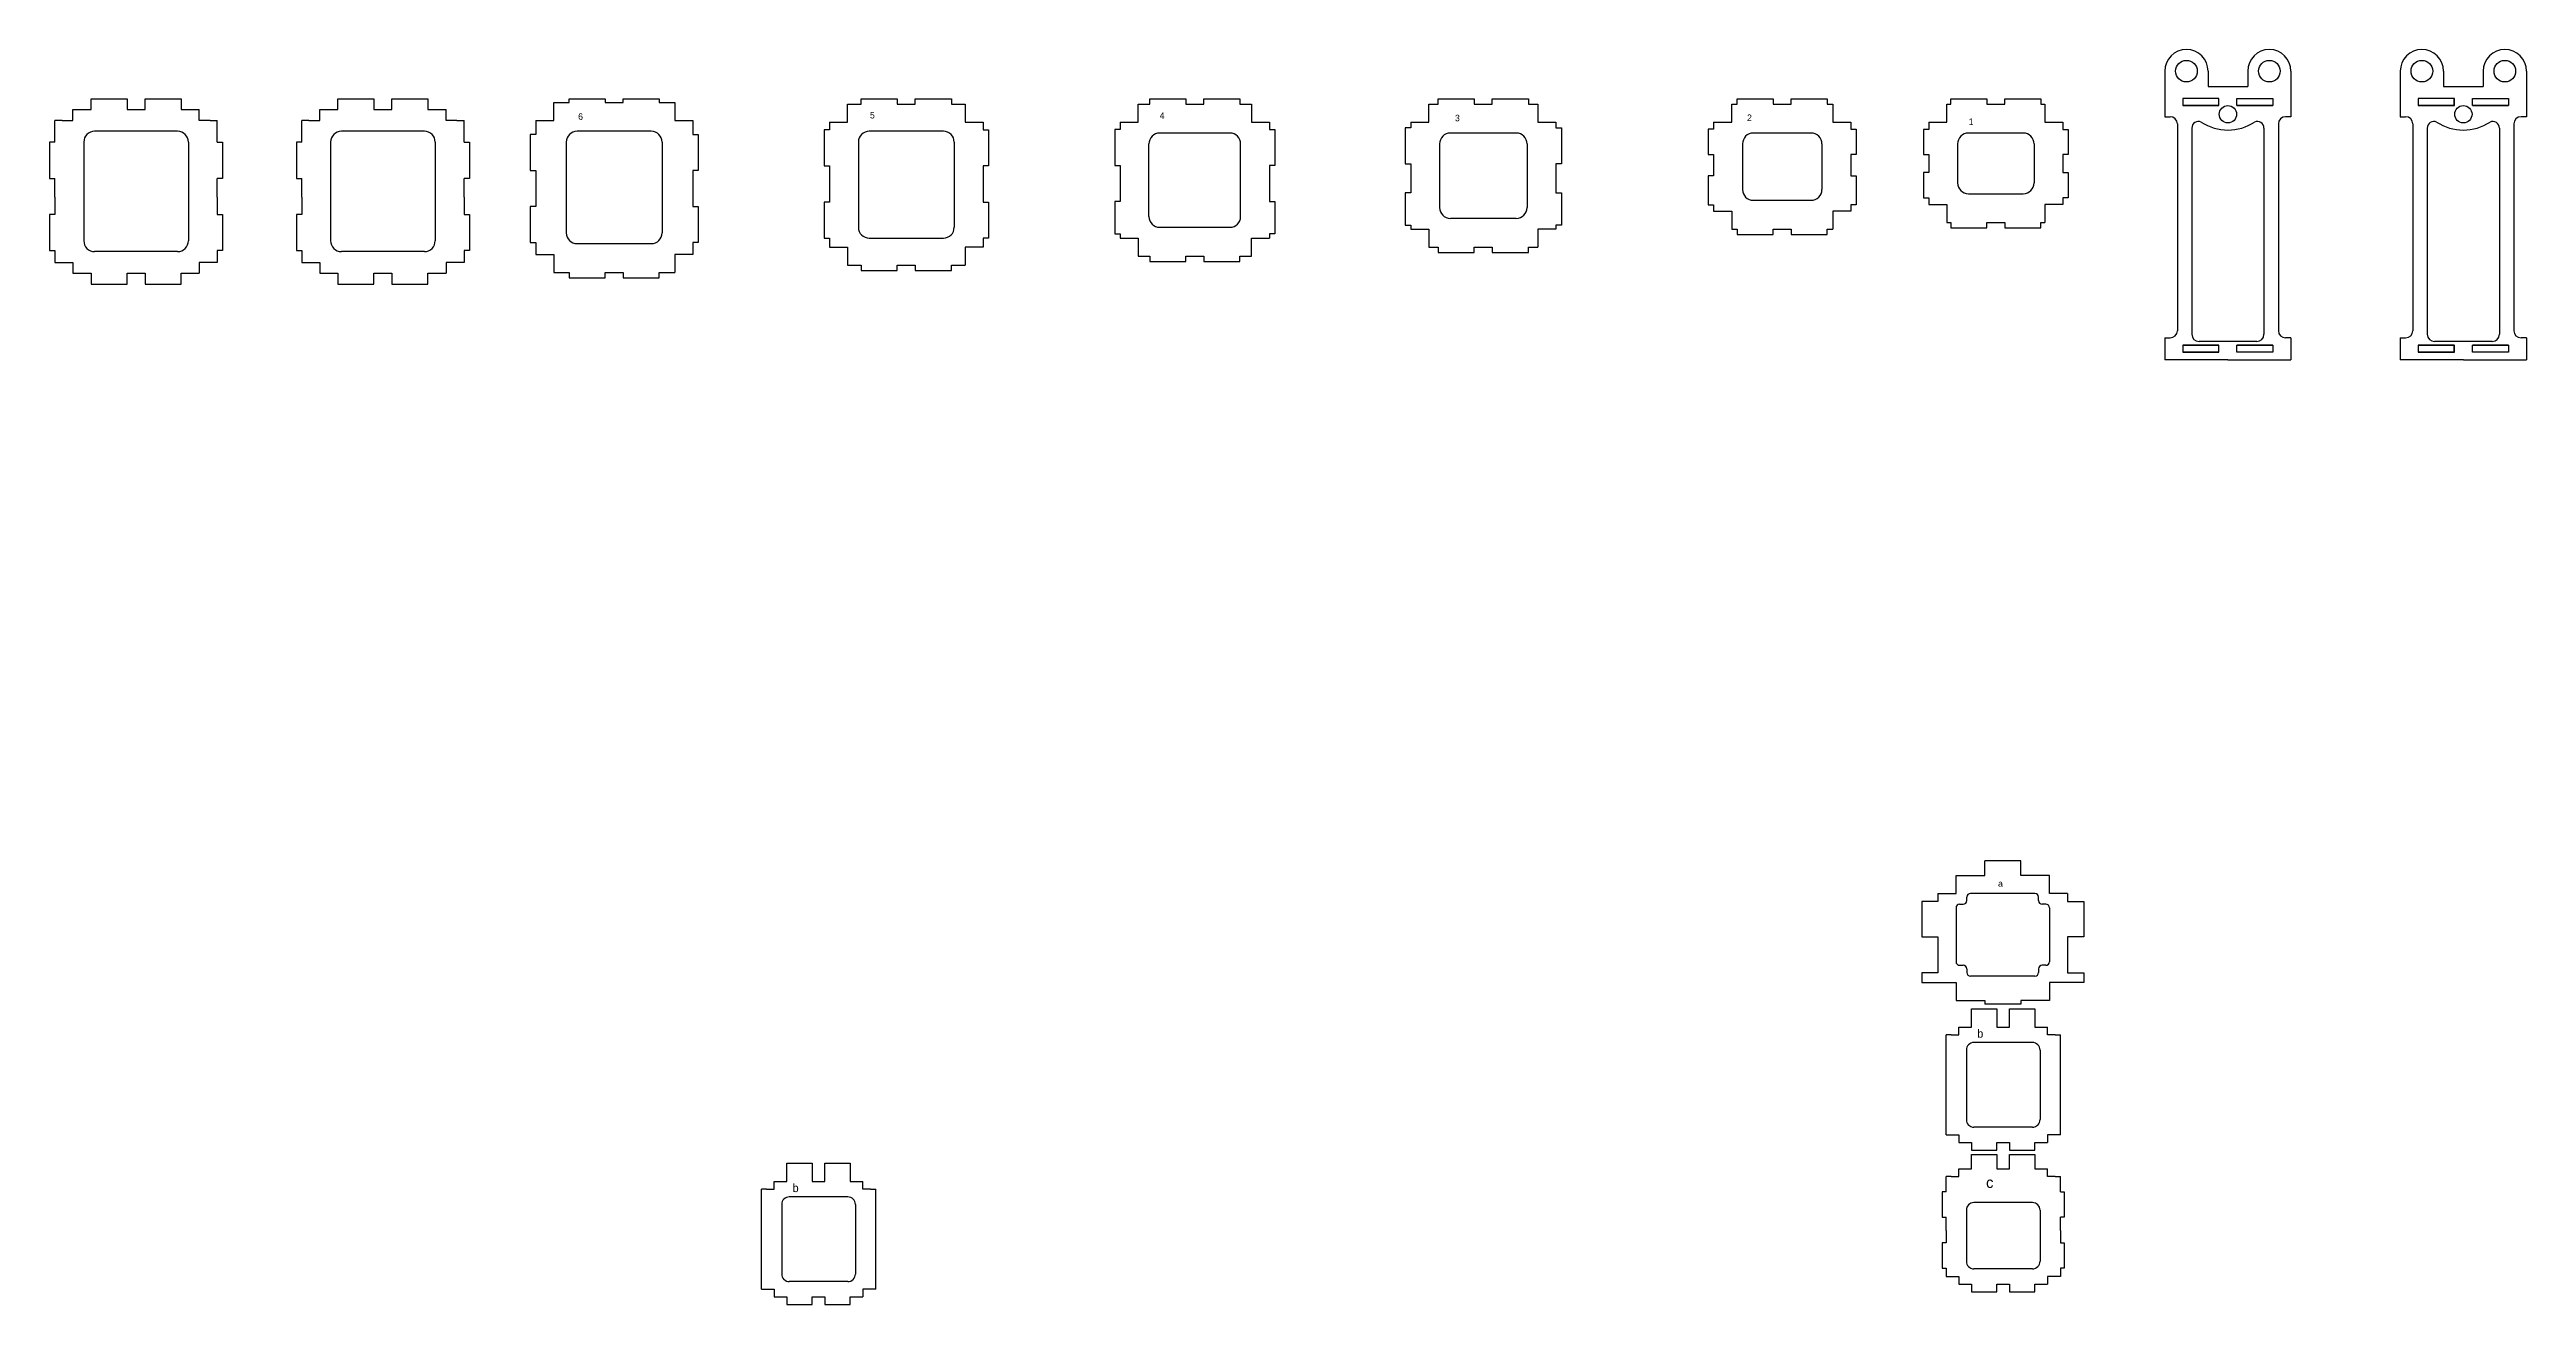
# Model space of a CAD drawing. Extents: x 8453 to 11023, y 19221 to 20564.
# Drawn here: x 9482 to 10169, y 19560 to 19908 of the extents above; entities that cross this region are included whole.
import ezdxf

# ---------------------------------------------------------------- set-up
doc = ezdxf.new("R2010")
doc.units = 0
doc.header["$MEASUREMENT"] = 0
doc.layers.get('0').update_dxf_attribs({"linetype": 'CONTINUOUS'})

# ---------------------------------------------------------------- blocks, each defined once
blk = doc.blocks.new('*U39')
at = {"color": 244, "linetype": 'ByBlock'}
blk.add_text('1', height=1.8, dxfattribs=at).set_placement((10014.31, 19887.47))
blk = doc.blocks.new('*U40')
at = {"color": 244, "linetype": 'ByBlock'}
blk.add_text('2', height=1.8, dxfattribs=at).set_placement((9952.85, 19888.57))
blk = doc.blocks.new('*U41')
at = {"color": 244, "linetype": 'ByBlock'}
blk.add_text('3', height=1.8, dxfattribs=at).set_placement((9871.87, 19888.5))
blk = doc.blocks.new('*U42')
at = {"color": 244, "linetype": 'ByBlock'}
blk.add_text('4', height=1.8, dxfattribs=at).set_placement((9789.99, 19889.16))
blk = doc.blocks.new('*U43')
at = {"color": 244, "linetype": 'ByBlock'}
blk.add_text('5', height=1.8, dxfattribs=at).set_placement((9709.63, 19889.27))
blk = doc.blocks.new('*U44')
at = {"color": 244, "linetype": 'ByBlock'}
blk.add_text('6', height=1.8, dxfattribs=at).set_placement((9628.72, 19888.89))
blk = doc.blocks.new('*U139')
at = {"color": 244, "linetype": 'ByBlock'}
blk.add_text('a', height=1.8, dxfattribs=at).set_placement((10165.7, 19890.57))

msp = doc.modelspace()

# ---------------------------------------------------------------- linework, layer by layer
at = {"color": 4}
for p, q in [((10068.69103, 19902.39651), (10068.69103, 19889.74844)), ((10080.69103, 19902.39651), (10080.69103, 19898.16383)), ((10091.69368, 19902.39651), (10091.69368, 19898.16383)), ((10103.69368, 19902.39651), (10103.69368, 19889.74844)), ((10133.98727, 19902.39651), (10133.98727, 19889.74844)), ((10145.98727, 19902.39651), (10145.98727, 19898.16383)), ((10156.98992, 19902.39651), (10156.98992, 19898.16383)), ((10168.98992, 19902.39651), (10168.98992, 19889.74844)), ((10083.69236, 19894.84466), (10073.69236, 19894.84466)), ((10073.69236, 19894.84466), (10073.69236, 19892.84466)), ((10073.69236, 19892.84511), (10083.69236, 19892.84511)), ((10080.69103, 19898.16383), (10091.69368, 19898.16383)), ((10083.69236, 19892.84466), (10083.69236, 19894.84466)), ((10088.69236, 19892.84466), (10088.69236, 19894.84466)), ((10088.69236, 19894.84466), (10098.69236, 19894.84466)), ((10088.69236, 19892.84466), (10098.69236, 19892.84466)), ((10098.69236, 19894.84466), (10098.69236, 19892.84466)), ((10148.98859, 19894.84466), (10138.98859, 19894.84466)), ((10138.98859, 19894.84466), (10138.98859, 19892.84466)), ((10138.98859, 19892.8451), (10148.98859, 19892.8451)), ((10145.98727, 19898.16383), (10156.98992, 19898.16383)), ((10148.98859, 19892.84466), (10148.98859, 19894.84466)), ((10153.98859, 19892.84466), (10153.98859, 19894.84466)), ((10153.98859, 19894.84466), (10163.98859, 19894.84466)), ((10153.98859, 19892.84466), (10163.98859, 19892.84466)), ((10163.98859, 19894.84466), (10163.98859, 19892.84466)), ((10068.69103, 19889.74844), (10070.19103, 19889.74844)), ((10072.19103, 19887.74844), (10072.19103, 19830.40136)), ((10076.19103, 19886.58028), (10076.19103, 19829.40136)), ((10096.19368, 19886.58028), (10096.19368, 19829.40136)), ((10100.19368, 19887.74844), (10100.19368, 19830.40136)), ((10102.78868, 19889.74844), (10102.19368, 19889.74844)), ((10103.69368, 19889.74844), (10102.78868, 19889.74844)), ((10133.98727, 19889.74844), (10135.48727, 19889.74844)), ((10137.48727, 19887.74844), (10137.48727, 19830.40136)), ((10141.48727, 19886.58028), (10141.48727, 19829.40136)), ((10161.48992, 19886.58028), (10161.48992, 19829.40136)), ((10165.48992, 19887.74844), (10165.48992, 19830.40136)), ((10168.08492, 19889.74844), (10167.48992, 19889.74844)), ((10168.98992, 19889.74844), (10168.08492, 19889.74844)), ((10068.69103, 19828.40136), (10068.69103, 19822.30831)), ((10068.69103, 19828.40136), (10070.19103, 19828.40136)), ((10073.69236, 19826.40136), (10083.69236, 19826.40136)), ((10073.69236, 19826.40136), (10073.69236, 19824.40136)), ((10073.69236, 19824.40136), (10083.69236, 19824.40136)), ((10094.19368, 19827.40136), (10078.19103, 19827.40136)), ((10083.69236, 19824.40136), (10083.69236, 19826.40136)), ((10088.69236, 19824.40136), (10088.69236, 19826.40136)), ((10098.69236, 19826.40136), (10088.69236, 19826.40136)), ((10098.69236, 19824.40136), (10088.69236, 19824.40136)), ((10098.69236, 19826.40136), (10098.69236, 19824.40136)), ((10103.69368, 19828.40136), (10102.19368, 19828.40136)), ((10103.69368, 19828.40136), (10103.69368, 19822.30831)), ((10133.98727, 19828.40136), (10133.98727, 19822.30831)), ((10133.98727, 19828.40136), (10135.48727, 19828.40136)), ((10138.98859, 19826.40136), (10148.98859, 19826.40136)), ((10138.98859, 19826.40136), (10138.98859, 19824.40136)), ((10138.98859, 19824.40136), (10148.98859, 19824.40136)), ((10159.48992, 19827.40136), (10143.48727, 19827.40136)), ((10148.98859, 19824.40136), (10148.98859, 19826.40136)), ((10153.98859, 19824.40136), (10153.98859, 19826.40136)), ((10163.98859, 19826.40136), (10153.98859, 19826.40136)), ((10163.98859, 19824.40136), (10153.98859, 19824.40136)), ((10163.98859, 19826.40136), (10163.98859, 19824.40136)), ((10168.98992, 19828.40136), (10167.48992, 19828.40136)), ((10168.98992, 19828.40136), (10168.98992, 19822.30831)), ((10078.66256, 19822.30831), (10068.69103, 19822.30831)), ((10086.19236, 19822.30831), (10078.66256, 19822.30831)), ((10086.19236, 19822.30831), (10103.69368, 19822.30831)), ((10143.95879, 19822.30831), (10133.98727, 19822.30831)), ((10151.48859, 19822.30831), (10143.95879, 19822.30831)), ((10151.48859, 19822.30831), (10168.98992, 19822.30831))]:
    msp.add_line(p, q, dxfattribs=at)
for p, q in [((9488.63093, 19888.71302), (9488.63093, 19891.71302)), ((9488.63093, 19891.71302), (9493.63093, 19891.71302)), ((9493.63093, 19891.71302), (9493.63093, 19894.71302)), ((9493.63093, 19894.71302), (9503.63093, 19894.71302)), ((9503.63093, 19894.71302), (9503.63093, 19891.71302)), ((9503.63093, 19891.71302), (9508.63093, 19891.71302)), ((9508.63093, 19891.71302), (9508.63093, 19894.71302)), ((9508.63093, 19894.71302), (9518.63093, 19894.71302)), ((9518.63093, 19894.71302), (9518.63093, 19891.71302)), ((9518.63093, 19891.71302), (9523.63093, 19891.71302)), ((9523.63093, 19888.71302), (9523.63093, 19891.71302)), ((9557.07423, 19888.71302), (9557.07423, 19891.71302)), ((9557.07423, 19891.71302), (9562.07423, 19891.71302)), ((9562.07423, 19891.71302), (9562.07423, 19894.71302)), ((9562.07423, 19894.71302), (9572.07423, 19894.71302)), ((9572.07423, 19894.71302), (9572.07423, 19891.71302)), ((9572.07423, 19891.71302), (9577.07423, 19891.71302)), ((9577.07423, 19891.71302), (9577.07423, 19894.71302)), ((9577.07423, 19894.71302), (9587.07423, 19894.71302)), ((9587.07423, 19894.71302), (9587.07423, 19891.71302)), ((9587.07423, 19891.71302), (9592.07423, 19891.71302)), ((9592.07423, 19888.71302), (9592.07423, 19891.71302)), ((9621.93758, 19888.71266), (9621.93758, 19893.71266)), ((9621.93758, 19893.71266), (9626.21758, 19893.71266)), ((9626.21758, 19893.71266), (9626.21758, 19894.71302)), ((9626.21758, 19894.71302), (9636.21758, 19894.71302)), ((9636.21758, 19894.71302), (9636.21758, 19893.71266)), ((9636.21758, 19893.71266), (9641.21758, 19893.71266)), ((9641.21758, 19893.71266), (9641.21758, 19894.71302)), ((9641.21758, 19894.71302), (9651.21758, 19894.71302)), ((9651.21758, 19894.71302), (9651.21758, 19893.71266)), ((9651.21758, 19893.71266), (9655.49758, 19893.71266)), ((9655.49758, 19893.71266), (9655.49758, 19888.71266)), ((9703.43758, 19888.21302), (9703.43758, 19893.21302)), ((9703.43758, 19893.21302), (9707.21758, 19893.21302)), ((9707.21758, 19893.21302), (9707.21758, 19894.71302)), ((9707.21758, 19894.71302), (9717.21758, 19894.71302)), ((9717.21758, 19894.71302), (9717.21758, 19893.21302)), ((9717.21758, 19893.21302), (9722.21758, 19893.21302)), ((9722.21758, 19893.21302), (9722.21758, 19894.71302)), ((9722.21758, 19894.71302), (9732.21758, 19894.71302)), ((9732.21758, 19894.71302), (9732.21758, 19893.21302)), ((9732.21758, 19893.21302), (9735.99758, 19893.21302)), ((9735.99758, 19893.21302), (9735.99758, 19888.21302)), ((9784.00758, 19888.21302), (9784.00758, 19893.21302)), ((9784.00758, 19893.21302), (9787.21758, 19893.21302)), ((9787.21758, 19893.21302), (9787.21758, 19894.71302)), ((9787.21758, 19894.71302), (9797.21758, 19894.71302)), ((9797.21758, 19894.71302), (9797.21758, 19893.21302)), ((9797.21758, 19893.21302), (9802.21758, 19893.21302)), ((9802.21758, 19893.21302), (9802.21758, 19894.71302)), ((9802.21758, 19894.71302), (9812.21758, 19894.71302)), ((9812.21758, 19894.71302), (9812.21758, 19893.21302)), ((9812.21758, 19893.21302), (9815.42758, 19893.21302)), ((9815.42758, 19893.21302), (9815.42758, 19888.21302)), ((9864.57758, 19888.21302), (9864.57758, 19893.21302)), ((9864.57758, 19893.21302), (9867.21758, 19893.21302)), ((9867.21758, 19893.21302), (9867.21758, 19894.71302)), ((9867.21758, 19894.71302), (9877.21758, 19894.71302)), ((9877.21758, 19894.71302), (9877.21758, 19893.21302)), ((9877.21758, 19893.21302), (9882.21758, 19893.21302)), ((9882.21758, 19893.21302), (9882.21758, 19894.71302)), ((9882.21758, 19894.71302), (9892.21758, 19894.71302)), ((9892.21758, 19894.71302), (9892.21758, 19893.21302)), ((9892.21758, 19893.21302), (9894.85758, 19893.21302)), ((9894.85758, 19893.21302), (9894.85758, 19888.21302)), ((9948.5918, 19888.21302), (9948.5918, 19893.21302)), ((9948.5918, 19893.21302), (9950.1018, 19893.21302)), ((9950.1018, 19893.21302), (9950.1018, 19894.71302)), ((9950.1018, 19894.71302), (9960.1018, 19894.71302)), ((9960.1018, 19894.71302), (9960.1018, 19893.21302)), ((9960.1018, 19893.21302), (9965.1018, 19893.21302)), ((9965.1018, 19893.21302), (9965.1018, 19894.71302)), ((9965.1018, 19894.71302), (9975.1018, 19894.71302)), ((9975.1018, 19894.71302), (9975.1018, 19893.21302)), ((9975.1018, 19893.21302), (9976.6118, 19893.21302)), ((9976.6118, 19893.21302), (9976.6118, 19888.21302)), ((10008.26109, 19888.21302), (10008.26109, 19893.21302)), ((10008.26109, 19893.21302), (10009.35109, 19893.21302)), ((10009.35109, 19893.21302), (10009.35109, 19894.71302)), ((10009.35109, 19894.71302), (10019.35109, 19894.71302)), ((10019.35109, 19894.71302), (10019.35109, 19893.21302)), ((10019.35109, 19893.21302), (10024.35109, 19893.21302)), ((10024.35109, 19893.21302), (10024.35109, 19894.71302)), ((10024.35109, 19894.71302), (10034.35109, 19894.71302)), ((10034.35109, 19894.71302), (10034.35109, 19893.21302)), ((10034.35109, 19893.21302), (10035.44109, 19893.21302)), ((10035.44109, 19893.21302), (10035.44109, 19888.21302)), ((10083.69103, 19892.84468), (10073.69103, 19892.84468)), ((10083.69103, 19892.84468), (10083.69103, 19894.84468)), ((10088.69103, 19892.84468), (10088.69103, 19894.84468)), ((10098.69103, 19892.84468), (10088.69103, 19892.84468)), ((10148.98727, 19892.84468), (10138.98727, 19892.84468)), ((10148.98727, 19892.84468), (10148.98727, 19894.84468)), ((10153.98727, 19892.84468), (10153.98727, 19894.84468)), ((10163.98727, 19892.84468), (10153.98727, 19892.84468)), ((9485.63093, 19888.71302), (9483.63093, 19888.71302)), ((9483.63093, 19882.65302), (9483.63093, 19888.71302)), ((9485.63093, 19888.71302), (9488.63093, 19888.71302)), ((9517.63093, 19885.71302), (9494.63093, 19885.71302)), ((9526.63093, 19888.71302), (9523.63093, 19888.71302)), ((9526.63093, 19888.71302), (9528.63093, 19888.71302)), ((9528.63093, 19882.65302), (9528.63093, 19888.71302)), ((9554.07423, 19888.71302), (9552.07423, 19888.71302)), ((9552.07423, 19882.65302), (9552.07423, 19888.71302)), ((9554.07423, 19888.71302), (9557.07423, 19888.71302)), ((9586.07423, 19885.71302), (9563.07423, 19885.71302)), ((9595.07423, 19888.71302), (9592.07423, 19888.71302)), ((9595.07423, 19888.71302), (9597.07423, 19888.71302)), ((9597.07423, 19882.65302), (9597.07423, 19888.71302)), ((9616.93758, 19884.85266), (9615.43758, 19884.85266)), ((9615.43758, 19884.85266), (9615.43758, 19874.85266)), ((9616.93758, 19888.71266), (9621.93758, 19888.71266)), ((9616.93758, 19888.71266), (9616.93758, 19884.85266)), ((9648.99758, 19885.71266), (9628.43758, 19885.71266)), ((9655.49758, 19888.71266), (9660.49758, 19888.71266)), ((9660.49758, 19888.71266), (9660.49758, 19884.85266)), ((9660.49758, 19884.85266), (9661.99758, 19884.85266)), ((9661.99758, 19884.85266), (9661.99758, 19874.85266)), ((9698.43758, 19886.09302), (9696.93758, 19886.09302)), ((9696.93758, 19886.09302), (9696.93758, 19876.09302)), ((9698.43758, 19888.21302), (9703.43758, 19888.21302)), ((9698.43758, 19888.21302), (9698.43758, 19886.09302)), ((9729.99758, 19885.71302), (9709.43758, 19885.71302)), ((9735.99758, 19888.21302), (9740.99758, 19888.21302)), ((9740.99758, 19888.21302), (9740.99758, 19886.09302)), ((9740.99758, 19886.09302), (9742.49758, 19886.09302)), ((9742.49758, 19886.09302), (9742.49758, 19876.09302)), ((9779.00758, 19886.22302), (9777.50758, 19886.22302)), ((9777.50758, 19886.22302), (9777.50758, 19876.22302)), ((9779.00758, 19888.21302), (9784.00758, 19888.21302)), ((9779.00758, 19888.21302), (9779.00758, 19886.22302)), ((9809.42758, 19885.21302), (9790.00758, 19885.21302)), ((9815.42758, 19888.21302), (9820.42758, 19888.21302)), ((9820.42758, 19888.21302), (9820.42758, 19886.22302)), ((9820.42758, 19886.22302), (9821.92758, 19886.22302)), ((9821.92758, 19886.22302), (9821.92758, 19876.22302)), ((9859.57758, 19886.68302), (9858.07758, 19886.68302)), ((9858.07758, 19886.68302), (9858.07758, 19876.68302)), ((9859.57758, 19888.21302), (9864.57758, 19888.21302)), ((9859.57758, 19888.21302), (9859.57758, 19886.68302)), ((9888.85758, 19885.21302), (9870.57758, 19885.21302)), ((9894.85758, 19888.21302), (9899.85758, 19888.21302)), ((9899.85758, 19888.21302), (9899.85758, 19886.68302)), ((9899.85758, 19886.68302), (9901.35758, 19886.68302)), ((9901.35758, 19886.68302), (9901.35758, 19876.68302)), ((9943.5918, 19886.31302), (9942.0918, 19886.31302)), ((9942.0918, 19886.31302), (9942.0918, 19879.31302)), ((9943.5918, 19888.21302), (9948.5918, 19888.21302)), ((9943.5918, 19888.21302), (9943.5918, 19886.31302)), ((9970.6118, 19885.21302), (9954.5918, 19885.21302)), ((9976.6118, 19888.21302), (9981.6118, 19888.21302)), ((9981.6118, 19888.21302), (9981.6118, 19886.31302)), ((9981.6118, 19886.31302), (9983.1118, 19886.31302)), ((9983.1118, 19886.31302), (9983.1118, 19879.31302)), ((10003.26109, 19886.24302), (10001.76109, 19886.24302)), ((10001.76109, 19886.24302), (10001.76109, 19879.24302)), ((10003.26109, 19888.21302), (10008.26109, 19888.21302)), ((10003.26109, 19888.21302), (10003.26109, 19886.24302)), ((10029.44109, 19885.21302), (10014.26109, 19885.21302)), ((10035.44109, 19888.21302), (10040.44109, 19888.21302)), ((10040.44109, 19888.21302), (10040.44109, 19886.24302)), ((10040.44109, 19886.24302), (10041.94109, 19886.24302)), ((10041.94109, 19886.24302), (10041.94109, 19879.24302)), ((9483.63093, 19882.65302), (9482.13093, 19882.65302)), ((9482.13093, 19882.65302), (9482.13093, 19872.65302)), ((9491.63093, 19882.71302), (9491.63093, 19855.34302)), ((9520.63093, 19882.71302), (9520.63093, 19855.34302)), ((9528.63093, 19882.65302), (9530.13093, 19882.65302)), ((9530.13093, 19882.65302), (9530.13093, 19872.65302)), ((9552.07423, 19882.65302), (9550.57423, 19882.65302)), ((9550.57423, 19882.65302), (9550.57423, 19872.65302)), ((9560.07423, 19882.71302), (9560.07423, 19855.34302)), ((9589.07423, 19882.71302), (9589.07423, 19855.34302)), ((9597.07423, 19882.65302), (9598.57423, 19882.65302)), ((9598.57423, 19882.65302), (9598.57423, 19872.65302)), ((9625.43758, 19882.71266), (9625.43758, 19857.54266)), ((9651.99758, 19882.71266), (9651.99758, 19857.54266)), ((9706.43758, 19882.71302), (9706.43758, 19859.07302)), ((9732.99758, 19882.71302), (9732.99758, 19859.07302)), ((9787.00758, 19862.07302), (9787.00758, 19882.21302)), ((9812.42758, 19862.07302), (9812.42758, 19882.21302)), ((9867.57758, 19882.21302), (9867.57758, 19864.56302)), ((9891.85758, 19882.21302), (9891.85758, 19864.56302)), ((9942.0918, 19879.31302), (9943.5918, 19879.31302)), ((9943.5918, 19879.31302), (9943.5918, 19873.31302)), ((9951.5918, 19882.21302), (9951.5918, 19869.56302)), ((9973.6118, 19882.21302), (9973.6118, 19869.56302)), ((9983.1118, 19879.31302), (9981.6118, 19879.31302)), ((9981.6118, 19879.31302), (9981.6118, 19873.31302)), ((10001.76109, 19879.24302), (10003.26109, 19879.24302)), ((10003.26109, 19879.24302), (10003.26109, 19874.24302)), ((10011.26109, 19882.21302), (10011.26109, 19871.40302)), ((10032.44109, 19882.21302), (10032.44109, 19871.40302)), ((10041.94109, 19879.24302), (10040.44109, 19879.24302)), ((10040.44109, 19879.24302), (10040.44109, 19874.24302)), ((9482.13093, 19872.65302), (9483.63093, 19872.65302)), ((9483.63093, 19867.44302), (9483.63093, 19872.65302)), ((9530.13093, 19872.65302), (9528.63093, 19872.65302)), ((9528.63093, 19867.44302), (9528.63093, 19872.65302)), ((9550.57423, 19872.65302), (9552.07423, 19872.65302)), ((9552.07423, 19867.44302), (9552.07423, 19872.65302)), ((9598.57423, 19872.65302), (9597.07423, 19872.65302)), ((9597.07423, 19867.44302), (9597.07423, 19872.65302)), ((9615.43758, 19874.85266), (9616.93758, 19874.85266)), ((9616.93758, 19874.85266), (9616.93758, 19864.85266)), ((9661.99758, 19874.85266), (9660.49758, 19874.85266)), ((9660.49758, 19874.85266), (9660.49758, 19864.85266)), ((9696.93758, 19876.09302), (9698.43758, 19876.09302)), ((9698.43758, 19876.09302), (9698.43758, 19866.09302)), ((9742.49758, 19876.09302), (9740.99758, 19876.09302)), ((9740.99758, 19876.09302), (9740.99758, 19866.09302)), ((9777.50758, 19876.22302), (9779.00758, 19876.22302)), ((9779.00758, 19876.22302), (9779.00758, 19866.22302)), ((9821.92758, 19876.22302), (9820.42758, 19876.22302)), ((9820.42758, 19876.22302), (9820.42758, 19866.22302)), ((9858.07758, 19876.68302), (9859.57758, 19876.68302)), ((9859.57758, 19876.68302), (9859.57758, 19868.68302)), ((9901.35758, 19876.68302), (9899.85758, 19876.68302)), ((9899.85758, 19876.68302), (9899.85758, 19868.68302)), ((9943.5918, 19873.31302), (9942.0918, 19873.31302)), ((9942.0918, 19873.31302), (9942.0918, 19865.31302)), ((9981.6118, 19873.31302), (9983.1118, 19873.31302)), ((9983.1118, 19873.31302), (9983.1118, 19865.31302)), ((10003.26109, 19874.24302), (10001.76109, 19874.24302)), ((10001.76109, 19874.24302), (10001.76109, 19867.24302)), ((10040.44109, 19874.24302), (10041.94109, 19874.24302)), ((10041.94109, 19874.24302), (10041.94109, 19867.24302)), ((9483.63093, 19867.44302), (9483.63093, 19862.65302)), ((9528.63093, 19867.44302), (9528.63093, 19862.65302)), ((9552.07423, 19867.44302), (9552.07423, 19862.65302)), ((9597.07423, 19867.44302), (9597.07423, 19862.65302)), ((9616.93758, 19864.85266), (9615.43758, 19864.85266)), ((9615.43758, 19864.85266), (9615.43758, 19854.85266)), ((9660.49758, 19864.85266), (9661.99758, 19864.85266)), ((9661.99758, 19864.85266), (9661.99758, 19854.85266)), ((9698.43758, 19866.09302), (9696.93758, 19866.09302)), ((9696.93758, 19866.09302), (9696.93758, 19856.09302)), ((9740.99758, 19866.09302), (9742.49758, 19866.09302)), ((9742.49758, 19866.09302), (9742.49758, 19856.09302)), ((9779.00758, 19866.22302), (9777.50758, 19866.22302)), ((9777.50758, 19866.22302), (9777.50758, 19857.22302)), ((9820.42758, 19866.22302), (9821.92758, 19866.22302)), ((9821.92758, 19866.22302), (9821.92758, 19857.22302)), ((9859.57758, 19868.68302), (9858.07758, 19868.68302)), ((9858.07758, 19868.68302), (9858.07758, 19859.68302)), ((9899.85758, 19868.68302), (9901.35758, 19868.68302)), ((9901.35758, 19868.68302), (9901.35758, 19859.68302)), ((9942.0918, 19865.31302), (9943.5918, 19865.31302)), ((9943.5918, 19865.31302), (9943.5918, 19863.56302)), ((9954.5918, 19866.56302), (9970.6118, 19866.56302)), ((9983.1118, 19865.31302), (9981.6118, 19865.31302)), ((9981.6118, 19865.31302), (9981.6118, 19863.56302)), ((10001.76109, 19867.24302), (10003.26109, 19867.24302)), ((10003.26109, 19867.24302), (10003.26109, 19865.40302)), ((10003.26109, 19865.40302), (10008.26109, 19865.40302)), ((10008.26109, 19865.40302), (10008.26109, 19860.40302)), ((10014.26109, 19868.40302), (10029.44109, 19868.40302)), ((10040.44109, 19865.40302), (10035.44109, 19865.40302)), ((10035.44109, 19865.40302), (10035.44109, 19860.40302)), ((10041.94109, 19867.24302), (10040.44109, 19867.24302)), ((10040.44109, 19867.24302), (10040.44109, 19865.40302)), ((9483.63093, 19862.65302), (9482.13093, 19862.65302)), ((9482.13093, 19862.65302), (9482.13093, 19852.65302)), ((9528.63093, 19862.65302), (9530.13093, 19862.65302)), ((9530.13093, 19862.65302), (9530.13093, 19852.65302)), ((9552.07423, 19862.65302), (9550.57423, 19862.65302)), ((9550.57423, 19862.65302), (9550.57423, 19852.65302)), ((9597.07423, 19862.65302), (9598.57423, 19862.65302)), ((9598.57423, 19862.65302), (9598.57423, 19852.65302)), ((9777.50758, 19857.22302), (9779.00758, 19857.22302)), ((9779.00758, 19857.22302), (9779.00758, 19856.07302)), ((9790.00758, 19859.07302), (9809.42758, 19859.07302)), ((9821.92758, 19857.22302), (9820.42758, 19857.22302)), ((9820.42758, 19857.22302), (9820.42758, 19856.07302)), ((9858.07758, 19859.68302), (9859.57758, 19859.68302)), ((9859.57758, 19859.68302), (9859.57758, 19858.56302)), ((9859.57758, 19858.56302), (9864.57758, 19858.56302)), ((9864.57758, 19858.56302), (9864.57758, 19853.56302)), ((9888.85758, 19861.56302), (9870.57758, 19861.56302)), ((9899.85758, 19858.56302), (9894.85758, 19858.56302)), ((9894.85758, 19858.56302), (9894.85758, 19853.56302)), ((9901.35758, 19859.68302), (9899.85758, 19859.68302)), ((9899.85758, 19859.68302), (9899.85758, 19858.56302)), ((9943.5918, 19863.56302), (9948.5918, 19863.56302)), ((9948.5918, 19863.56302), (9948.5918, 19858.56302)), ((9948.5918, 19858.56302), (9950.1018, 19858.56302)), ((9950.1018, 19858.56302), (9950.1018, 19857.06302)), ((9960.1018, 19857.06302), (9960.1018, 19858.56302)), ((9960.1018, 19858.56302), (9965.1018, 19858.56302)), ((9965.1018, 19858.56302), (9965.1018, 19857.06302)), ((9975.1018, 19857.06302), (9975.1018, 19858.56302)), ((9975.1018, 19858.56302), (9976.6118, 19858.56302)), ((9981.6118, 19863.56302), (9976.6118, 19863.56302)), ((9976.6118, 19863.56302), (9976.6118, 19858.56302)), ((10008.26109, 19860.40302), (10009.35109, 19860.40302)), ((10009.35109, 19860.40302), (10009.35109, 19858.90302)), ((10009.35109, 19858.90302), (10019.35109, 19858.90302)), ((10019.35109, 19858.90302), (10019.35109, 19860.40302)), ((10019.35109, 19860.40302), (10024.35109, 19860.40302)), ((10024.35109, 19860.40302), (10024.35109, 19858.90302)), ((10024.35109, 19858.90302), (10034.35109, 19858.90302)), ((10034.35109, 19858.90302), (10034.35109, 19860.40302)), ((10034.35109, 19860.40302), (10035.44109, 19860.40302)), ((9482.13093, 19852.65302), (9483.63093, 19852.65302)), ((9483.63093, 19852.65302), (9483.63093, 19849.34302)), ((9517.63093, 19852.34302), (9494.63093, 19852.34302)), ((9530.13093, 19852.65302), (9528.63093, 19852.65302)), ((9528.63093, 19852.65302), (9528.63093, 19849.34302)), ((9550.57423, 19852.65302), (9552.07423, 19852.65302)), ((9552.07423, 19852.65302), (9552.07423, 19849.34302)), ((9586.07423, 19852.34302), (9563.07423, 19852.34302)), ((9598.57423, 19852.65302), (9597.07423, 19852.65302)), ((9597.07423, 19852.65302), (9597.07423, 19849.34302)), ((9615.43758, 19854.85266), (9616.93758, 19854.85266)), ((9616.93758, 19854.85266), (9616.93758, 19851.54266)), ((9616.93758, 19851.54266), (9621.93758, 19851.54266)), ((9621.93758, 19851.54266), (9621.93758, 19846.54266)), ((9628.43758, 19854.54266), (9648.99758, 19854.54266)), ((9660.49758, 19851.54266), (9655.49758, 19851.54266)), ((9655.49758, 19851.54266), (9655.49758, 19846.54266)), ((9661.99758, 19854.85266), (9660.49758, 19854.85266)), ((9660.49758, 19854.85266), (9660.49758, 19851.54266)), ((9696.93758, 19856.09302), (9698.43758, 19856.09302)), ((9698.43758, 19856.09302), (9698.43758, 19853.57302)), ((9698.43758, 19853.57302), (9703.43758, 19853.57302)), ((9703.43758, 19853.57302), (9703.43758, 19848.57302)), ((9709.43758, 19856.07302), (9729.99758, 19856.07302)), ((9740.99758, 19853.57302), (9735.99758, 19853.57302)), ((9735.99758, 19853.57302), (9735.99758, 19848.57302)), ((9742.49758, 19856.09302), (9740.99758, 19856.09302)), ((9740.99758, 19856.09302), (9740.99758, 19853.57302)), ((9779.00758, 19856.07302), (9784.00758, 19856.07302)), ((9784.00758, 19856.07302), (9784.00758, 19851.07302)), ((9784.00758, 19851.07302), (9787.21758, 19851.07302)), ((9787.21758, 19851.07302), (9787.21758, 19849.57302)), ((9797.21758, 19849.57302), (9797.21758, 19851.07302)), ((9797.21758, 19851.07302), (9802.21758, 19851.07302)), ((9802.21758, 19851.07302), (9802.21758, 19849.57302)), ((9812.21758, 19849.57302), (9812.21758, 19851.07302)), ((9812.21758, 19851.07302), (9815.42758, 19851.07302)), ((9815.42758, 19851.07302), (9815.42758, 19856.07302)), ((9815.42758, 19856.07302), (9820.42758, 19856.07302)), ((9864.57758, 19853.56302), (9867.21758, 19853.56302)), ((9867.21758, 19853.56302), (9867.21758, 19852.06302)), ((9867.21758, 19852.06302), (9877.21758, 19852.06302)), ((9877.21758, 19852.06302), (9877.21758, 19853.56302)), ((9877.21758, 19853.56302), (9882.21758, 19853.56302)), ((9882.21758, 19853.56302), (9882.21758, 19852.06302)), ((9882.21758, 19852.06302), (9892.21758, 19852.06302)), ((9892.21758, 19852.06302), (9892.21758, 19853.56302)), ((9892.21758, 19853.56302), (9894.85758, 19853.56302)), ((9950.1018, 19857.06302), (9960.1018, 19857.06302)), ((9965.1018, 19857.06302), (9975.1018, 19857.06302)), ((9483.63093, 19849.34302), (9488.63093, 19849.34302)), ((9488.63093, 19849.34302), (9488.63093, 19846.34302)), ((9488.63093, 19846.34302), (9493.63093, 19846.34302)), ((9493.63093, 19846.34302), (9493.63093, 19843.34302)), ((9503.63093, 19843.34302), (9503.63093, 19846.34302)), ((9503.63093, 19846.34302), (9508.63093, 19846.34302)), ((9508.63093, 19846.34302), (9508.63093, 19843.34302)), ((9518.63093, 19843.34302), (9518.63093, 19846.34302)), ((9518.63093, 19846.34302), (9523.63093, 19846.34302)), ((9528.63093, 19849.34302), (9523.63093, 19849.34302)), ((9523.63093, 19849.34302), (9523.63093, 19846.34302)), ((9552.07423, 19849.34302), (9557.07423, 19849.34302)), ((9557.07423, 19849.34302), (9557.07423, 19846.34302)), ((9557.07423, 19846.34302), (9562.07423, 19846.34302)), ((9562.07423, 19846.34302), (9562.07423, 19843.34302)), ((9572.07423, 19843.34302), (9572.07423, 19846.34302)), ((9572.07423, 19846.34302), (9577.07423, 19846.34302)), ((9577.07423, 19846.34302), (9577.07423, 19843.34302)), ((9587.07423, 19843.34302), (9587.07423, 19846.34302)), ((9587.07423, 19846.34302), (9592.07423, 19846.34302)), ((9597.07423, 19849.34302), (9592.07423, 19849.34302)), ((9592.07423, 19849.34302), (9592.07423, 19846.34302)), ((9621.93758, 19846.54266), (9626.21758, 19846.54266)), ((9626.21758, 19846.54266), (9626.21758, 19845.04266)), ((9626.21758, 19845.04266), (9636.21758, 19845.04266)), ((9636.21758, 19845.04266), (9636.21758, 19846.54266)), ((9636.21758, 19846.54266), (9641.21758, 19846.54266)), ((9641.21758, 19846.54266), (9641.21758, 19845.04266)), ((9641.21758, 19845.04266), (9651.21758, 19845.04266)), ((9651.21758, 19845.04266), (9651.21758, 19846.54266)), ((9651.21758, 19846.54266), (9655.49758, 19846.54266)), ((9703.43758, 19848.57302), (9707.21758, 19848.57302)), ((9707.21758, 19848.57302), (9707.21758, 19847.07302)), ((9707.21758, 19847.07302), (9717.21758, 19847.07302)), ((9717.21758, 19847.07302), (9717.21758, 19848.57302)), ((9717.21758, 19848.57302), (9722.21758, 19848.57302)), ((9722.21758, 19848.57302), (9722.21758, 19847.07302)), ((9722.21758, 19847.07302), (9732.21758, 19847.07302)), ((9732.21758, 19847.07302), (9732.21758, 19848.57302)), ((9732.21758, 19848.57302), (9735.99758, 19848.57302)), ((9787.21758, 19849.57302), (9797.21758, 19849.57302)), ((9802.21758, 19849.57302), (9812.21758, 19849.57302)), ((9493.63093, 19843.34302), (9503.63093, 19843.34302)), ((9508.63093, 19843.34302), (9518.63093, 19843.34302)), ((9562.07423, 19843.34302), (9572.07423, 19843.34302)), ((9577.07423, 19843.34302), (9587.07423, 19843.34302)), ((10083.691, 19826.4014), (10073.691, 19826.4014)), ((10073.691, 19826.4014), (10073.691, 19824.4014)), ((10083.691, 19824.4014), (10073.691, 19824.4014)), ((10083.691, 19824.4014), (10083.691, 19826.4014)), ((10088.691, 19824.4014), (10088.691, 19826.4014)), ((10088.691, 19826.4014), (10098.691, 19826.4014)), ((10098.691, 19824.40184), (10088.691, 19824.40184)), ((10098.691, 19826.4014), (10098.691, 19824.4014)), ((10148.98724, 19826.4014), (10138.98724, 19826.4014)), ((10138.98724, 19826.4014), (10138.98724, 19824.4014)), ((10148.98724, 19824.4014), (10138.98724, 19824.4014)), ((10148.98724, 19824.4014), (10148.98724, 19826.4014)), ((10153.98724, 19824.4014), (10153.98724, 19826.4014)), ((10153.98724, 19826.4014), (10163.98724, 19826.4014)), ((10163.98724, 19824.40184), (10153.98724, 19824.40184)), ((10163.98724, 19826.4014), (10163.98724, 19824.4014)), ((10010.80222, 19679.28732), (10018.75222, 19679.28732)), ((10010.80222, 19674.28732), (10010.80222, 19679.28732)), ((10018.75222, 19679.28732), (10018.75222, 19683.28732)), ((10028.75222, 19683.28732), (10018.75222, 19683.28732)), ((10028.75222, 19679.28732), (10028.75222, 19683.28732)), ((10036.70222, 19679.28732), (10028.75222, 19679.28732)), ((10036.70222, 19674.28732), (10036.70222, 19679.28732)), ((10036.70222, 19674.28732), (10036.70222, 19679.28732)), ((10005.80222, 19674.28732), (10010.80222, 19674.28732)), ((10013.80222, 19672.28732), (10013.80222, 19673.28732)), ((10032.70222, 19674.28732), (10014.80222, 19674.28732)), ((10033.70222, 19672.28732), (10033.70222, 19673.28732)), ((10041.70222, 19674.28732), (10036.70222, 19674.28732)), ((10011.80222, 19671.28732), (10012.80222, 19671.28732)), ((10035.70222, 19671.28732), (10034.70222, 19671.28732)), ((10011.80222, 19654.34995), (10012.80222, 19654.34995)), ((10013.80222, 19653.34995), (10013.80222, 19652.34995)), ((10032.70222, 19651.34995), (10014.80222, 19651.34995)), ((10033.70222, 19653.34995), (10033.70222, 19652.34995)), ((10035.70222, 19654.34995), (10034.70222, 19654.34995)), ((10010.80222, 19644.54772), (10018.75222, 19644.54772)), ((10018.75222, 19644.54772), (10018.75222, 19643.54772)), ((10036.70222, 19644.54772), (10028.75222, 19644.54772)), ((10028.75222, 19644.54772), (10028.75222, 19643.54772)), ((10036.70222, 19649.54772), (10036.70222, 19644.54772)), ((10015.07391, 19637.16029), (10015.07391, 19642.2739)), ((10015.07391, 19642.2739), (10022.11929, 19642.2739)), ((10028.75222, 19643.54772), (10018.75222, 19643.54772)), ((10022.11929, 19642.2739), (10022.11929, 19637.16029)), ((10025.64198, 19637.16029), (10025.64198, 19642.2739)), ((10025.64198, 19642.2739), (10032.68736, 19642.2739)), ((10032.68736, 19642.2739), (10032.68736, 19637.16029)), ((10009.4376, 19635.04668), (10008.02853, 19635.04668)), ((10009.4376, 19635.04668), (10011.55122, 19635.04668)), ((10011.55122, 19635.04668), (10011.55122, 19637.16029)), ((10011.55122, 19637.16029), (10015.07391, 19637.16029)), ((10013.66483, 19630.81945), (10013.66483, 19611.53624)), ((10031.98282, 19632.93306), (10015.77844, 19632.93306)), ((10022.11929, 19637.16029), (10025.64198, 19637.16029)), ((10032.68736, 19637.16029), (10036.21005, 19637.16029)), ((10034.09643, 19630.81945), (10034.09643, 19611.53624)), ((10036.21005, 19635.04668), (10036.21005, 19637.16029)), ((10038.32366, 19635.04668), (10036.21005, 19635.04668)), ((10038.32366, 19635.04668), (10039.73274, 19635.04668)), ((10008.02853, 19607.30902), (10011.55122, 19607.30902)), ((10011.55122, 19607.30902), (10011.55122, 19605.1954)), ((10011.55122, 19605.1954), (10015.07391, 19605.1954)), ((10015.07391, 19605.1954), (10015.07391, 19603.08179)), ((10031.98282, 19609.42263), (10015.77844, 19609.42263)), ((10022.11929, 19603.08179), (10022.11929, 19605.1954)), ((10022.11929, 19605.1954), (10025.64198, 19605.1954)), ((10025.64198, 19605.1954), (10025.64198, 19603.08179)), ((10025.64198, 19603.08179), (10032.68736, 19603.08179)), ((10032.68736, 19603.08179), (10032.68736, 19605.1954)), ((10032.68736, 19605.1954), (10036.21005, 19605.1954)), ((10039.73274, 19607.30902), (10036.21005, 19607.30902)), ((10036.21005, 19607.30902), (10036.21005, 19605.1954)), ((9686.56661, 19594.3344), (9686.56661, 19599.44801)), ((9686.56661, 19599.44801), (9693.61199, 19599.44801)), ((9693.61199, 19599.44801), (9693.61199, 19594.3344)), ((9697.13468, 19594.3344), (9697.13468, 19599.44801)), ((9697.13468, 19599.44801), (9704.18006, 19599.44801)), ((9704.18006, 19599.44801), (9704.18006, 19594.3344)), ((10011.55122, 19595.75115), (10011.55122, 19597.86476)), ((10011.55122, 19597.86476), (10015.07391, 19597.86476)), ((10015.07391, 19601.86476), (10022.11929, 19601.86476)), ((10022.11929, 19597.86476), (10025.64198, 19597.86476)), ((10025.64198, 19597.86476), (10025.64198, 19601.86476)), ((10025.64198, 19601.86476), (10032.68736, 19601.86476)), ((10032.68736, 19601.86476), (10032.68736, 19597.86476)), ((10032.68736, 19597.86476), (10036.21005, 19597.86476)), ((10036.21005, 19595.75115), (10036.21005, 19597.86476)), ((9680.93031, 19592.22079), (9679.52123, 19592.22079)), ((9680.93031, 19592.22079), (9683.04392, 19592.22079)), ((9683.04392, 19592.22079), (9683.04392, 19594.3344)), ((9683.04392, 19594.3344), (9686.56661, 19594.3344)), ((9703.47553, 19590.10717), (9687.27115, 19590.10717)), ((9693.61199, 19594.3344), (9697.13468, 19594.3344)), ((9704.18006, 19594.3344), (9707.70275, 19594.3344)), ((9707.70275, 19592.22079), (9707.70275, 19594.3344)), ((9709.81637, 19592.22079), (9707.70275, 19592.22079)), ((9709.81637, 19592.22079), (9711.22544, 19592.22079)), ((10008.02853, 19591.48165), (10006.97172, 19591.48165)), ((10006.97172, 19591.48165), (10006.97172, 19584.43627)), ((10009.4376, 19595.75115), (10008.02853, 19595.75115)), ((10008.02853, 19591.48165), (10008.02853, 19595.75115)), ((10009.4376, 19595.75115), (10011.55122, 19595.75115)), ((10038.32366, 19595.75115), (10036.21005, 19595.75115)), ((10038.32366, 19595.75115), (10039.73274, 19595.75115)), ((10039.73274, 19591.48165), (10039.73274, 19595.75115)), ((10039.73274, 19591.48165), (10040.78954, 19591.48165)), ((10040.78954, 19591.48165), (10040.78954, 19584.43627)), ((9685.15754, 19587.99356), (9685.15754, 19568.71035)), ((9705.58914, 19587.99356), (9705.58914, 19568.71035)), ((10006.97172, 19584.43627), (10008.02853, 19584.43627)), ((10008.02853, 19580.76562), (10008.02853, 19584.43627)), ((10013.66483, 19586.39228), (10013.66483, 19572.24071)), ((10031.98282, 19588.5059), (10015.77844, 19588.5059)), ((10034.09643, 19586.39228), (10034.09643, 19572.24071)), ((10040.78954, 19584.43627), (10039.73274, 19584.43627)), ((10039.73274, 19580.76562), (10039.73274, 19584.43627)), ((10008.02853, 19577.39089), (10006.97172, 19577.39089)), ((10006.97172, 19577.39089), (10006.97172, 19570.34551)), ((10008.02853, 19580.76562), (10008.02853, 19577.39089)), ((10039.73274, 19580.76562), (10039.73274, 19577.39089)), ((10039.73274, 19577.39089), (10040.78954, 19577.39089)), ((10040.78954, 19577.39089), (10040.78954, 19570.34551)), ((10006.97172, 19570.34551), (10008.02853, 19570.34551)), ((10008.02853, 19570.34551), (10008.02853, 19568.01348)), ((10031.98282, 19570.1271), (10015.77844, 19570.1271)), ((10040.78954, 19570.34551), (10039.73274, 19570.34551)), ((10039.73274, 19570.34551), (10039.73274, 19568.01348)), ((9679.52123, 19564.48313), (9683.04392, 19564.48313)), ((9683.04392, 19564.48313), (9683.04392, 19562.36951)), ((9683.04392, 19562.36951), (9686.56661, 19562.36951)), ((9686.56661, 19562.36951), (9686.56661, 19560.2559)), ((9703.47553, 19566.59674), (9687.27115, 19566.59674)), ((9693.61199, 19560.2559), (9693.61199, 19562.36951)), ((9693.61199, 19562.36951), (9697.13468, 19562.36951)), ((9697.13468, 19562.36951), (9697.13468, 19560.2559)), ((9704.18006, 19560.2559), (9704.18006, 19562.36951)), ((9704.18006, 19562.36951), (9707.70275, 19562.36951)), ((9711.22544, 19564.48313), (9707.70275, 19564.48313)), ((9707.70275, 19564.48313), (9707.70275, 19562.36951)), ((10008.02853, 19568.01348), (10011.55122, 19568.01348)), ((10011.55122, 19568.01348), (10011.55122, 19565.89987)), ((10011.55122, 19565.89987), (10015.07391, 19565.89987)), ((10015.07391, 19565.89987), (10015.07391, 19563.78626)), ((10015.07391, 19563.78626), (10022.11929, 19563.78626)), ((10022.11929, 19563.78626), (10022.11929, 19565.89987)), ((10022.11929, 19565.89987), (10025.64198, 19565.89987)), ((10025.64198, 19565.89987), (10025.64198, 19563.78626)), ((10025.64198, 19563.78626), (10032.68736, 19563.78626)), ((10032.68736, 19563.78626), (10032.68736, 19565.89987)), ((10032.68736, 19565.89987), (10036.21005, 19565.89987)), ((10039.73274, 19568.01348), (10036.21005, 19568.01348)), ((10036.21005, 19568.01348), (10036.21005, 19565.89987)), ((9686.56661, 19560.2559), (9693.61199, 19560.2559)), ((9697.13468, 19560.2559), (9704.18006, 19560.2559))]:
    msp.add_line(p, q)
at = {"linetype": 'ByBlock'}
for p, q in [((10005.80222, 19672.02352), (10001.30222, 19672.02352)), ((10001.30222, 19672.02352), (10001.30222, 19662.25802)), ((10005.80222, 19674.28732), (10005.80222, 19672.02352)), ((10041.70222, 19674.28732), (10041.70222, 19672.02352)), ((10041.70222, 19672.02352), (10046.20222, 19672.02352)), ((10046.20222, 19672.02352), (10046.20222, 19662.25802)), ((10010.80222, 19670.28732), (10010.80222, 19655.34995)), ((10036.70222, 19670.28732), (10036.70222, 19655.34995)), ((10001.30222, 19662.25802), (10005.80222, 19662.25802)), ((10005.80222, 19662.25802), (10005.80222, 19652.25802)), ((10046.20222, 19662.25802), (10041.70222, 19662.25802)), ((10041.70222, 19662.25802), (10041.70222, 19652.25802)), ((10005.80222, 19652.25802), (10001.30222, 19652.25802)), ((10001.30222, 19652.25802), (10001.30222, 19649.54772)), ((10041.70222, 19652.25802), (10046.20222, 19652.25802)), ((10046.20222, 19652.25802), (10046.20222, 19649.54772)), ((10001.30222, 19649.54772), (10010.80222, 19649.54772)), ((10010.80222, 19649.54772), (10010.80222, 19644.54772)), ((10046.20222, 19649.54772), (10036.70222, 19649.54772)), ((10008.02853, 19607.30902), (10008.02853, 19635.04668)), ((10039.73274, 19607.30902), (10039.73274, 19635.04668)), ((10015.07391, 19603.08179), (10022.11929, 19603.08179)), ((10015.07391, 19597.86476), (10015.07391, 19601.86476)), ((10022.11929, 19601.86476), (10022.11929, 19597.86476)), ((9679.52123, 19564.48313), (9679.52123, 19592.22079)), ((9711.22544, 19564.48313), (9711.22544, 19592.22079))]:
    msp.add_line(p, q, dxfattribs=at)
at = {"color": 4}
for centre, radius in [((10074.69103, 19902.39651), 3), ((10097.69368, 19902.39651), 3), ((10139.98727, 19902.39651), 3), ((10162.98992, 19902.39651), 3), ((10086.19236, 19890.44466), 2.4), ((10151.48859, 19890.44466), 2.4)]:
    msp.add_circle(centre, radius, dxfattribs=at)
for centre, radius, start, end in [((10074.69103, 19902.39651), 6, 0, 180), ((10097.69368, 19902.39651), 6, 0, 180), ((10139.98727, 19902.39651), 6, 0, 180), ((10162.98992, 19902.39651), 6, 0, 180), ((10070.19103, 19887.74844), 2, 0, 90), ((10078.02742, 19886.58141), 1.83639, 65.58015429, 180.03512718), ((10086.19236, 19899.56393), 13.51927, 236.78434824, 303.21565176), ((10094.3573, 19886.58141), 1.83639, 359.96487282, 114.41984571), ((10102.19368, 19887.74844), 2, 90, 180), ((10135.48727, 19887.74844), 2, 0, 90), ((10143.32365, 19886.58141), 1.83639, 65.58015429, 180.03512718), ((10151.48859, 19899.56392), 13.51927, 236.78434824, 303.21565176), ((10159.65353, 19886.58141), 1.83639, 359.96487282, 114.41984571), ((10167.48992, 19887.74844), 2, 90, 180), ((10070.19103, 19830.40136), 2, 270, 0), ((10102.19368, 19830.40136), 2, 180, 270), ((10135.48727, 19830.40136), 2, 270, 0), ((10167.48992, 19830.40136), 2, 180, 270), ((10078.19103, 19829.40136), 2, 180, 270), ((10094.19368, 19829.40136), 2, 270, 0), ((10143.48727, 19829.40136), 2, 180, 270), ((10159.48992, 19829.40136), 2, 270, 0)]:
    msp.add_arc(centre, radius, start, end, dxfattribs=at)
for centre, radius, start, end in [((9494.63093, 19882.71302), 3, 90, 180), ((9517.63093, 19882.71302), 3, 0, 90), ((9563.07423, 19882.71302), 3, 90, 180), ((9586.07423, 19882.71302), 3, 0, 90), ((9628.43758, 19882.71266), 3, 90, 180), ((9648.99758, 19882.71266), 3, 0, 90), ((9709.43758, 19882.71302), 3, 90, 180), ((9729.99758, 19882.71302), 3, 0, 90), ((9790.00758, 19882.21302), 3, 90, 180), ((9809.42758, 19882.21302), 3, 0, 90), ((9870.57758, 19882.21302), 3, 90, 180), ((9888.85758, 19882.21302), 3, 0, 90), ((9954.5918, 19882.21302), 3, 90, 180), ((9970.6118, 19882.21302), 3, 0, 90), ((10014.26109, 19882.21302), 3, 90, 180), ((10029.44109, 19882.21302), 3, 0, 90), ((10014.26109, 19871.40302), 3, 180, 270), ((10029.44109, 19871.40302), 3, 270, 0), ((9870.57758, 19864.56302), 3, 180, 270), ((9888.85758, 19864.56302), 3, 270, 0), ((9954.5918, 19869.56302), 3, 180, 270), ((9970.6118, 19869.56302), 3, 270, 0), ((9628.43758, 19857.54266), 3, 180, 270), ((9648.99758, 19857.54266), 3, 270, 0), ((9709.43758, 19859.07302), 3, 180, 270), ((9729.99758, 19859.07302), 3, 270, 0), ((9790.00758, 19862.07302), 3, 180, 270), ((9809.42758, 19862.07302), 3, 270, 0), ((9494.63093, 19855.34302), 3, 180, 270), ((9517.63093, 19855.34302), 3, 270, 0), ((9563.07423, 19855.34302), 3, 180, 270), ((9586.07423, 19855.34302), 3, 270, 0), ((10012.80222, 19672.28732), 1, 270, 0), ((10014.80222, 19673.28732), 1, 90, 180), ((10032.70222, 19673.28732), 1, 0, 90), ((10034.70222, 19672.28732), 1, 180, 270), ((10011.80222, 19670.28732), 1, 90, 180), ((10035.70222, 19670.28732), 1, 0, 90), ((10011.80222, 19655.34995), 1, 180, 270), ((10012.80222, 19653.34995), 1, 0, 90), ((10014.80222, 19652.34995), 1, 180, 270), ((10032.70222, 19652.34995), 1, 270, 0), ((10034.70222, 19653.34995), 1, 90, 180), ((10035.70222, 19655.34995), 1, 270, 0), ((10015.77844, 19630.81945), 2.11361, 90, 180), ((10031.98282, 19630.81945), 2.11361, 0, 90), ((10015.77844, 19611.53624), 2.11361, 180, 270), ((10031.98282, 19611.53624), 2.11361, 270, 0), ((9687.27115, 19587.99356), 2.11361, 90, 180), ((9703.47553, 19587.99356), 2.11361, 0, 90), ((10015.77844, 19586.39228), 2.11361, 90, 180), ((10031.98282, 19586.39228), 2.11361, 0, 90), ((9687.27115, 19568.71035), 2.11361, 180, 270), ((9703.47553, 19568.71035), 2.11361, 270, 0), ((10015.77844, 19572.24071), 2.11361, 180, 270), ((10031.98282, 19572.24071), 2.11361, 270, 0)]:
    msp.add_arc(centre, radius, start, end)

# ---------------------------------------------------------------- block references
at = {"color": 244, "linetype": 'ByBlock'}
for name, p in [('*U44', (0, 0)), ('*U43', (0, 0)), ('*U42', (0, 0)), ('*U41', (0, 0)), ('*U40', (0, 0)), ('*U39', (0, 0)), ('*U139', (-143.24457, -214.42569))]:
    msp.add_blockref(name, p, dxfattribs=at)

# ---------------------------------------------------------------- texts
at = {"linetype": 'ByBlock', "attachment_point": 1}
for s, width, gutter_width, insert, char_height in [('{\\C1;b}', 2.4478613, 11.47179, (10016.66791, 19636.5572), 2.294358), ('{\\C1;b}', 2.4478613, 11.47179, (9688.16062, 19593.73131), 2.294358), ('{\\C1;c}', 4.2188295, 15.12074, (10019.14941, 19595.61353), 3.024149)]:
    msp.add_mtext_dynamic_manual_height_columns(s, width=width, gutter_width=gutter_width, heights=[0], dxfattribs=dict(at, insert=insert, char_height=char_height))

doc.saveas('drawing.dxf')
